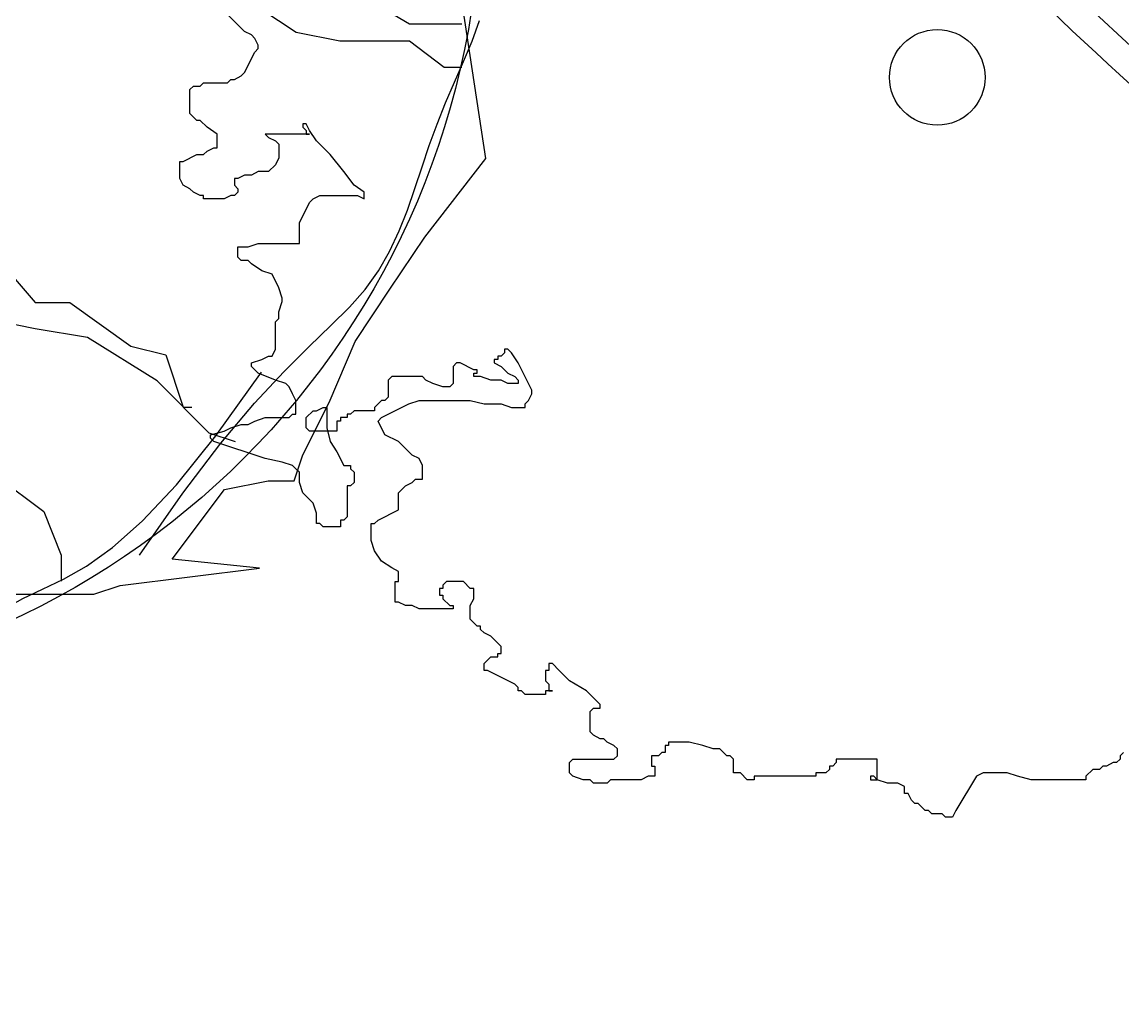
# Model space of a CAD drawing. Header units: metres. Extents: x 10 to 239, y 2 to 253.
# Drawn here: x 32.426 to 34.363, y 35.249 to 36.947 of the extents above; entities that cross this region are included whole.
import ezdxf

# ---------------------------------------------------------------- set-up
doc = ezdxf.new("R2010")
doc.units = ezdxf.units.M
doc.header["$MEASUREMENT"] = 0
for name, color, linetype in [('1', 7, 'Continuous'), ('1lianas', 9, 'Continuous'), ('cot200', 9, 'Continuous')]:
    doc.layers.add(name, color=color, linetype=linetype)
doc.layers.add('bloques ARBOLES', color=7, linetype='Continuous', true_color=0xb8d897)

# ---------------------------------------------------------------- blocks, each defined once
blk = doc.blocks.new('ARB3')
for p, q in [((1152.5, -280.1), (1055.6, -215.4)), ((1281.8, -215.4), (1362.6, -263.9)), ((1362.6, -263.9), (1443.4, -263.9)), ((1362.6, -263.9), (1362.6, -263.9)), ((1443.4, -263.9), (1459.5, -263.9)), ((1233.3, -296.2), (1152.5, -280.1)), ((1233.3, -296.2), (1233.3, -296.2)), ((1362.6, -296.2), (1233.3, -296.2)), ((1427.2, -344.8), (1362.6, -296.2)), ((1459.5, -344.8), (1427.2, -344.8)), ((570.9, -668.2), (667.8, -781.4)), ((667.8, -781.4), (732.4, -781.4)), ((732.4, -781.4), (845.5, -862.3)), ((667.8, -829.9), (587, -813.7)), ((764.7, -846.1), (667.8, -829.9)), ((894, -926.9), (764.7, -846.1)), ((845.5, -862.3), (910.2, -878.4)), ((910.2, -878.4), (942.5, -975.5)), ((991, -1024), (894, -926.9)), ((942.5, -975.5), (958.6, -975.5)), ((1039.4, -1040.2), (991, -1024)), ((554.7, -1072.5), (684, -1169.5)), ((684, -1169.5), (716.3, -1250.4)), ((716.3, -1250.4), (716.3, -1298.9))]:
    blk.add_line(p, q)
for points in [[(861.7, -1250.4), (941.7, -1135.3), (1012.5, -1042.6), (1074.8, -968.5), (1129.1, -909.8), (1176.2, -862.7), (1216.7, -824), (1251.2, -789.9), (1280.4, -757.1), (1305, -722.7), (1325.7, -686.4), (1343.3, -648.5), (1358.7, -609.6), (1372.6, -569.8), (1385.9, -529.7), (1399.4, -489.6), (1413.8, -449.9), (1429.6, -410.8), (1446.4, -372.3), (1463, -334), (1478.7, -295.9), (1492.5, -257.6)], [(609.5, -1350.8), (644.9, -1331.2), (681.5, -1313.8), (720.4, -1295.1), (763.2, -1270.7), (811.4, -1236.2), (866.4, -1187.4), (929.9, -1119.7), (1003.2, -1029), (1087.9, -910.8)], [(631.6, -1322.8), (728.5, -1322.8), (777, -1322.8), (825.5, -1306.6), (954.7, -1290.4), (1084, -1274.3), (922.4, -1258.1), (1019.4, -1128.7), (1100.1, -1112.5), (1148.6, -1112.5), (1164.8, -1064), (1213.3, -967), (1261.7, -853.8), (1326.4, -756.8), (1391, -659.7), (1504.1, -514.2), (1423.3, 19.5)]]:
    blk.add_lwpolyline(points)
blk.add_circle((-4.7, -9), 1500)
blk = doc.blocks.new('asddsd')
at = {"layer": 'bloques ARBOLES', "xscale": 0.0009481531342317, "yscale": 0.0009481531342317, "zscale": 0.0009481531342317}
blk.add_blockref('ARB3', (13.1872, 27.8923), dxfattribs=at)
blk = doc.blocks.new('A$C0BFF049C')
for p, q in [((0.05475, 0.48411), (0.04422, 0.49464)), ((0.05896, 0.48201), (0.05475, 0.48411)), ((0.06107, 0.4799), (0.05896, 0.48201)), ((0.06318, 0.47569), (0.06107, 0.4799)), ((0.06318, 0.47359), (0.06318, 0.47569)), ((0.05475, 0.45885), (0.06107, 0.47148)), ((0.06107, 0.47148), (0.06318, 0.47359)), ((0.04422, 0.45254), (0.04633, 0.45464)), ((0.04633, 0.45464), (0.04844, 0.45464)), ((0.04844, 0.45464), (0.05265, 0.45675)), ((0.05265, 0.45675), (0.05475, 0.45885)), ((0.02106, 0.44833), (0.02316, 0.45043)), ((0.02106, 0.4336), (0.02106, 0.44833)), ((0.02316, 0.45043), (0.02738, 0.45043)), ((0.02738, 0.45043), (0.02948, 0.45254)), ((0.02948, 0.45254), (0.04422, 0.45254)), ((0.02527, 0.42939), (0.02106, 0.4336)), ((0.02738, 0.42939), (0.02527, 0.42939)), ((0.03159, 0.42518), (0.02738, 0.42939)), ((0.09055, 0.42728), (0.09055, 0.42518)), ((0.09266, 0.42728), (0.09055, 0.42728)), ((0.09477, 0.42307), (0.09266, 0.42728)), ((0.03791, 0.42097), (0.03159, 0.42518)), ((0.03791, 0.41255), (0.03791, 0.42097)), ((0.06739, 0.42097), (0.06949, 0.41886)), ((0.09477, 0.42097), (0.06739, 0.42097)), ((0.09055, 0.42518), (0.09266, 0.42307)), ((0.09266, 0.42307), (0.09266, 0.42097)), ((0.09266, 0.42097), (0.09477, 0.42097)), ((0.09898, 0.41676), (0.09477, 0.42307)), ((0.06949, 0.41886), (0.07371, 0.41676)), ((0.07371, 0.41676), (0.07581, 0.41465)), ((0.07581, 0.41465), (0.07581, 0.40623)), ((0.1074, 0.40834), (0.09898, 0.41676)), ((0.01685, 0.40413), (0.02527, 0.40834)), ((0.02527, 0.40834), (0.02948, 0.40834)), ((0.02948, 0.40834), (0.03159, 0.41044)), ((0.03159, 0.41044), (0.0358, 0.41255)), ((0.0358, 0.41255), (0.03791, 0.41255)), ((0.11582, 0.39781), (0.1074, 0.40834)), ((0.01474, 0.40413), (0.01685, 0.40413)), ((0.01474, 0.3936), (0.01474, 0.40413)), ((0.07371, 0.40202), (0.06949, 0.39781)), ((0.07581, 0.40623), (0.07371, 0.40202)), ((0.01685, 0.38939), (0.01474, 0.3936)), ((0.04844, 0.3936), (0.04844, 0.38939)), ((0.05054, 0.3936), (0.04844, 0.3936)), ((0.05475, 0.39571), (0.05054, 0.3936)), ((0.05896, 0.39571), (0.05475, 0.39571)), ((0.06318, 0.39781), (0.05896, 0.39571)), ((0.06949, 0.39781), (0.06318, 0.39781)), ((0.12214, 0.38939), (0.11582, 0.39781)), ((0.02106, 0.38729), (0.01685, 0.38939)), ((0.02316, 0.38518), (0.02106, 0.38729)), ((0.04844, 0.38939), (0.05054, 0.38729)), ((0.05054, 0.38729), (0.05054, 0.38518)), ((0.12846, 0.38518), (0.12214, 0.38939)), ((0.02738, 0.38308), (0.02316, 0.38518)), ((0.02948, 0.38308), (0.02738, 0.38308)), ((0.02948, 0.38098), (0.02948, 0.38308)), ((0.04212, 0.38098), (0.02948, 0.38098)), ((0.04633, 0.38308), (0.04212, 0.38098)), ((0.04844, 0.38308), (0.04633, 0.38308)), ((0.05054, 0.38518), (0.04844, 0.38308)), ((0.09477, 0.37887), (0.09687, 0.38098)), ((0.09687, 0.38098), (0.10108, 0.38308)), ((0.10108, 0.38308), (0.12425, 0.38308)), ((0.12425, 0.38308), (0.12846, 0.38098)), ((0.12846, 0.38098), (0.12846, 0.38518)), ((0.08845, 0.36624), (0.09477, 0.37887)), ((0.08845, 0.35361), (0.08845, 0.36624)), ((0.05686, 0.35151), (0.06318, 0.35361)), ((0.06318, 0.35361), (0.08845, 0.35361)), ((0.05054, 0.35151), (0.05686, 0.35151)), ((0.05054, 0.34519), (0.05054, 0.35151)), ((0.05265, 0.34309), (0.05054, 0.34519)), ((0.05686, 0.34309), (0.05265, 0.34309)), ((0.05896, 0.34098), (0.05686, 0.34309)), ((0.06528, 0.33677), (0.05896, 0.34098)), ((0.0716, 0.33467), (0.06528, 0.33677)), ((0.07581, 0.32625), (0.0716, 0.33467)), ((0.07792, 0.31993), (0.07581, 0.32625)), ((0.07792, 0.31783), (0.07792, 0.31993)), ((0.07581, 0.31152), (0.07792, 0.31783)), ((0.07371, 0.3052), (0.07581, 0.30731)), ((0.07371, 0.28836), (0.07371, 0.3052)), ((0.07581, 0.30731), (0.07581, 0.31152)), ((0.0716, 0.28415), (0.07371, 0.28836)), ((0.2148, 0.28626), (0.2127, 0.28415)), ((0.2148, 0.28836), (0.2148, 0.28626)), ((0.21691, 0.28836), (0.2148, 0.28836)), ((0.21901, 0.28626), (0.21691, 0.28836)), ((0.22322, 0.27994), (0.21901, 0.28626)), ((0.05896, 0.27994), (0.06528, 0.28205)), ((0.05896, 0.27784), (0.05896, 0.27994)), ((0.06528, 0.28205), (0.06949, 0.28415)), ((0.06949, 0.28415), (0.0716, 0.28415)), ((0.18532, 0.27994), (0.18321, 0.27784)), ((0.18742, 0.27994), (0.18532, 0.27994)), ((0.19585, 0.27573), (0.18742, 0.27994)), ((0.20848, 0.28205), (0.20848, 0.27994)), ((0.21059, 0.28205), (0.20848, 0.28205)), ((0.20848, 0.27994), (0.2127, 0.27784)), ((0.21059, 0.28415), (0.21059, 0.28205)), ((0.2127, 0.28415), (0.21059, 0.28415)), ((0.23165, 0.2631), (0.22322, 0.27994)), ((0.06318, 0.27363), (0.05896, 0.27784)), ((0.07371, 0.26942), (0.06318, 0.27363)), ((0.14531, 0.27152), (0.1432, 0.26942)), ((0.16426, 0.27152), (0.14531, 0.27152)), ((0.16637, 0.26942), (0.16426, 0.27152)), ((0.18321, 0.27784), (0.18321, 0.26731)), ((0.19795, 0.27573), (0.19585, 0.27573)), ((0.19585, 0.27363), (0.19795, 0.27363)), ((0.19585, 0.27152), (0.19585, 0.27363)), ((0.20006, 0.27152), (0.19585, 0.27152)), ((0.19795, 0.27363), (0.19795, 0.27573)), ((0.20638, 0.26942), (0.20006, 0.27152)), ((0.2127, 0.27784), (0.21691, 0.27363)), ((0.21691, 0.27363), (0.22112, 0.27152)), ((0.22112, 0.27152), (0.22322, 0.26942)), ((0.08002, 0.26731), (0.07371, 0.26942)), ((0.08213, 0.26521), (0.08002, 0.26731)), ((0.08424, 0.261), (0.08213, 0.26521)), ((0.1432, 0.26942), (0.1432, 0.25889)), ((0.17058, 0.26731), (0.16637, 0.26942)), ((0.1769, 0.26521), (0.17058, 0.26731)), ((0.18111, 0.26521), (0.1769, 0.26521)), ((0.18321, 0.26731), (0.18111, 0.26521)), ((0.2127, 0.26942), (0.20638, 0.26942)), ((0.21691, 0.26731), (0.2127, 0.26942)), ((0.22322, 0.26731), (0.21691, 0.26731)), ((0.22322, 0.26942), (0.22322, 0.26731)), ((0.08634, 0.25679), (0.08424, 0.261)), ((0.1432, 0.25889), (0.14109, 0.25679)), ((0.22954, 0.25679), (0.23165, 0.261)), ((0.23165, 0.261), (0.23165, 0.2631)), ((0.08634, 0.24837), (0.08634, 0.25679)), ((0.09898, 0.25048), (0.10319, 0.25258)), ((0.10319, 0.25258), (0.10529, 0.25258)), ((0.10529, 0.25258), (0.10529, 0.23995)), ((0.13899, 0.25679), (0.13478, 0.25258)), ((0.13478, 0.25258), (0.13478, 0.25048)), ((0.14109, 0.25679), (0.13899, 0.25679)), ((0.13899, 0.24627), (0.15584, 0.25469)), ((0.15584, 0.25469), (0.16215, 0.25679)), ((0.16215, 0.25679), (0.19374, 0.25679)), ((0.19374, 0.25679), (0.20217, 0.25469)), ((0.20217, 0.25469), (0.2127, 0.25469)), ((0.2127, 0.25469), (0.21901, 0.25258)), ((0.21901, 0.25258), (0.22744, 0.25258)), ((0.22744, 0.25469), (0.22954, 0.25679)), ((0.22744, 0.25258), (0.22744, 0.25469)), ((0.05686, 0.24206), (0.06107, 0.24416)), ((0.06107, 0.24416), (0.06739, 0.24627)), ((0.06739, 0.24627), (0.08213, 0.24627)), ((0.08213, 0.24627), (0.08424, 0.24837)), ((0.08424, 0.24837), (0.08634, 0.24837)), ((0.09266, 0.24627), (0.09687, 0.25048)), ((0.09266, 0.23995), (0.09266, 0.24627)), ((0.09687, 0.25048), (0.09898, 0.25048)), ((0.11161, 0.24416), (0.11161, 0.23785)), ((0.11372, 0.24416), (0.11161, 0.24416)), ((0.11372, 0.24627), (0.11372, 0.24416)), ((0.11793, 0.24627), (0.11372, 0.24627)), ((0.11793, 0.24837), (0.11793, 0.24627)), ((0.12004, 0.24837), (0.11793, 0.24837)), ((0.12214, 0.25048), (0.12004, 0.24837)), ((0.13478, 0.25048), (0.12214, 0.25048)), ((0.13688, 0.24416), (0.13899, 0.24627)), ((0.14109, 0.23574), (0.13688, 0.24416)), ((0.03369, 0.23574), (0.04212, 0.23785)), ((0.04212, 0.23785), (0.04633, 0.23995)), ((0.04633, 0.23995), (0.05265, 0.24206)), ((0.05265, 0.24206), (0.05686, 0.24206)), ((0.09477, 0.23785), (0.09266, 0.23995)), ((0.11161, 0.23785), (0.09477, 0.23785)), ((0.10529, 0.23995), (0.1074, 0.23153)), ((0.03369, 0.23364), (0.03369, 0.23574)), ((0.0358, 0.23153), (0.03369, 0.23364)), ((0.06739, 0.22101), (0.0358, 0.23153)), ((0.1074, 0.23153), (0.11161, 0.22522)), ((0.14952, 0.23153), (0.14109, 0.23574)), ((0.15794, 0.22311), (0.14952, 0.23153)), ((0.11161, 0.22522), (0.11582, 0.2168)), ((0.07792, 0.2189), (0.06739, 0.22101)), ((0.08424, 0.2168), (0.07792, 0.2189)), ((0.16215, 0.22101), (0.15794, 0.22311)), ((0.16426, 0.2168), (0.16215, 0.22101)), ((0.08634, 0.21469), (0.08424, 0.2168)), ((0.08845, 0.21259), (0.08634, 0.21469)), ((0.08845, 0.20627), (0.08845, 0.21259)), ((0.11582, 0.2168), (0.12004, 0.2168)), ((0.12004, 0.2168), (0.12004, 0.21469)), ((0.12004, 0.21469), (0.12214, 0.21259)), ((0.12214, 0.21259), (0.12214, 0.20627)), ((0.16426, 0.20838), (0.16426, 0.2168)), ((0.09055, 0.19996), (0.08845, 0.20627)), ((0.11793, 0.20417), (0.11793, 0.18523)), ((0.12004, 0.20417), (0.11793, 0.20417)), ((0.12214, 0.20627), (0.12004, 0.20417)), ((0.14952, 0.19996), (0.15373, 0.20417)), ((0.15373, 0.20417), (0.15794, 0.20627)), ((0.15794, 0.20627), (0.16005, 0.20838)), ((0.16005, 0.20838), (0.16426, 0.20838)), ((0.09687, 0.19364), (0.09055, 0.19996)), ((0.14952, 0.18944), (0.14952, 0.19996)), ((0.09898, 0.18733), (0.09687, 0.19364)), ((0.09898, 0.18102), (0.09898, 0.18733)), ((0.11372, 0.18312), (0.11372, 0.17891)), ((0.11582, 0.18312), (0.11372, 0.18312)), ((0.11793, 0.18523), (0.11582, 0.18312)), ((0.13478, 0.18102), (0.13688, 0.18312)), ((0.13688, 0.18312), (0.14952, 0.18944)), ((0.10108, 0.18102), (0.09898, 0.18102)), ((0.10319, 0.17891), (0.10108, 0.18102)), ((0.11372, 0.17891), (0.10319, 0.17891)), ((0.13267, 0.18102), (0.13478, 0.18102)), ((0.13267, 0.17049), (0.13267, 0.18102)), ((0.13478, 0.16418), (0.13267, 0.17049)), ((0.13899, 0.15786), (0.13478, 0.16418)), ((0.14531, 0.15365), (0.13899, 0.15786)), ((0.14952, 0.15155), (0.14531, 0.15365)), ((0.14952, 0.14523), (0.14952, 0.15155)), ((0.14741, 0.14523), (0.14952, 0.14523)), ((0.14741, 0.1326), (0.14741, 0.14523)), ((0.179, 0.14523), (0.1769, 0.14313)), ((0.1769, 0.14313), (0.1769, 0.14102)), ((0.18953, 0.14523), (0.179, 0.14523)), ((0.19374, 0.14102), (0.18953, 0.14523)), ((0.17479, 0.14102), (0.17479, 0.13681)), ((0.1769, 0.14102), (0.17479, 0.14102)), ((0.17479, 0.13681), (0.1769, 0.13681)), ((0.1769, 0.13681), (0.1769, 0.13471)), ((0.19585, 0.14102), (0.19374, 0.14102)), ((0.19585, 0.13471), (0.19585, 0.14102)), ((0.14952, 0.1326), (0.14741, 0.1326)), ((0.15373, 0.1305), (0.14952, 0.1326)), ((0.15794, 0.1305), (0.15373, 0.1305)), ((0.16215, 0.12839), (0.15794, 0.1305)), ((0.1769, 0.13471), (0.18111, 0.1305)), ((0.18111, 0.1305), (0.18321, 0.1305)), ((0.18321, 0.1305), (0.18321, 0.12839)), ((0.19374, 0.1305), (0.19585, 0.13471)), ((0.19374, 0.12208), (0.19374, 0.1305)), ((0.18321, 0.12839), (0.16215, 0.12839)), ((0.19795, 0.11787), (0.19374, 0.12208)), ((0.20006, 0.11787), (0.19795, 0.11787)), ((0.20006, 0.11577), (0.20006, 0.11787)), ((0.20217, 0.11366), (0.20006, 0.11577)), ((0.20638, 0.11156), (0.20217, 0.11366)), ((0.2127, 0.10524), (0.20638, 0.11156)), ((0.2127, 0.10103), (0.2127, 0.10524)), ((0.20217, 0.09472), (0.20638, 0.09893)), ((0.20638, 0.09893), (0.21059, 0.09893)), ((0.21059, 0.10103), (0.2127, 0.10103)), ((0.21059, 0.09893), (0.21059, 0.10103)), ((0.20217, 0.09051), (0.20217, 0.09472)), ((0.20427, 0.09051), (0.20217, 0.09051)), ((0.22112, 0.08209), (0.20427, 0.09051)), ((0.24007, 0.09051), (0.24007, 0.08419)), ((0.24218, 0.09051), (0.24007, 0.09051)), ((0.24218, 0.09472), (0.24218, 0.09051)), ((0.24428, 0.09472), (0.24218, 0.09472)), ((0.2485, 0.09051), (0.24428, 0.09472)), ((0.25481, 0.08419), (0.2485, 0.09051)), ((0.22322, 0.07998), (0.22112, 0.08209)), ((0.24007, 0.08419), (0.24218, 0.08209)), ((0.24218, 0.08209), (0.24218, 0.07788)), ((0.26534, 0.07788), (0.25481, 0.08419)), ((0.22322, 0.07788), (0.22322, 0.07998)), ((0.22533, 0.07788), (0.22322, 0.07788)), ((0.22744, 0.07577), (0.22533, 0.07788)), ((0.24007, 0.07577), (0.22744, 0.07577)), ((0.24007, 0.07788), (0.24007, 0.07577)), ((0.24428, 0.07788), (0.24007, 0.07788)), ((0.24218, 0.07788), (0.24428, 0.07788)), ((0.27377, 0.06946), (0.26534, 0.07788)), ((0.27377, 0.06735), (0.27377, 0.06946)), ((0.26745, 0.06525), (0.26955, 0.06735)), ((0.26745, 0.05262), (0.26745, 0.06525)), ((0.26955, 0.06735), (0.27377, 0.06735)), ((0.26955, 0.05052), (0.26745, 0.05262)), ((0.27377, 0.04841), (0.26955, 0.05052)), ((0.27587, 0.04841), (0.27377, 0.04841)), ((0.27798, 0.04631), (0.27587, 0.04841)), ((0.28219, 0.0442), (0.27798, 0.04631)), ((0.2843, 0.0421), (0.28219, 0.0442)), ((0.2843, 0.03789), (0.2843, 0.0421)), ((0.31378, 0.0442), (0.31378, 0.03999)), ((0.31588, 0.0442), (0.31378, 0.0442)), ((0.31588, 0.04631), (0.31588, 0.0442)), ((0.32852, 0.04631), (0.31588, 0.04631)), ((0.33694, 0.0442), (0.32852, 0.04631)), ((0.34326, 0.0421), (0.33694, 0.0442)), ((0.34747, 0.0421), (0.34326, 0.0421)), ((0.35168, 0.03789), (0.34747, 0.0421)), ((0.25481, 0.03368), (0.25692, 0.03578)), ((0.25692, 0.03578), (0.28219, 0.03578)), ((0.28219, 0.03578), (0.2843, 0.03789)), ((0.30535, 0.03789), (0.30535, 0.03157)), ((0.30957, 0.03789), (0.30535, 0.03789)), ((0.31167, 0.03999), (0.30957, 0.03789)), ((0.31378, 0.03999), (0.31167, 0.03999)), ((0.35379, 0.03789), (0.35168, 0.03789)), ((0.3559, 0.03578), (0.35379, 0.03789)), ((0.3559, 0.02736), (0.3559, 0.03578)), ((0.41907, 0.03578), (0.41907, 0.03368)), ((0.44434, 0.03578), (0.41907, 0.03578)), ((0.44434, 0.02315), (0.44434, 0.03578)), ((0.59386, 0.03578), (0.59176, 0.03368)), ((0.59597, 0.03999), (0.59386, 0.03789)), ((0.59386, 0.03789), (0.59386, 0.03578)), ((0.25481, 0.02736), (0.25481, 0.03368)), ((0.25692, 0.02526), (0.25481, 0.02736)), ((0.30535, 0.03157), (0.30746, 0.03157)), ((0.30746, 0.03157), (0.30746, 0.02526)), ((0.36011, 0.02736), (0.3559, 0.02736)), ((0.36432, 0.02315), (0.36011, 0.02736)), ((0.40644, 0.02736), (0.40644, 0.02526)), ((0.41276, 0.02736), (0.40644, 0.02736)), ((0.41486, 0.02947), (0.41276, 0.02736)), ((0.41486, 0.03157), (0.41486, 0.02947)), ((0.41697, 0.03157), (0.41486, 0.03157)), ((0.41907, 0.03368), (0.41697, 0.03157)), ((0.50963, 0.02736), (0.50541, 0.02526)), ((0.52437, 0.02736), (0.50963, 0.02736)), ((0.53069, 0.02526), (0.52437, 0.02736)), ((0.57702, 0.02947), (0.5728, 0.02526)), ((0.58123, 0.02947), (0.57702, 0.02947)), ((0.58333, 0.03157), (0.58123, 0.02947)), ((0.58544, 0.03157), (0.58333, 0.03157)), ((0.58965, 0.03368), (0.58544, 0.03157)), ((0.59176, 0.03368), (0.58965, 0.03368)), ((0.26324, 0.02315), (0.25692, 0.02526)), ((0.26745, 0.02315), (0.26324, 0.02315)), ((0.26955, 0.02105), (0.26745, 0.02315)), ((0.27798, 0.02105), (0.26955, 0.02105)), ((0.28008, 0.02315), (0.27798, 0.02105)), ((0.29904, 0.02315), (0.28008, 0.02315)), ((0.30325, 0.02526), (0.29904, 0.02315)), ((0.30746, 0.02526), (0.30325, 0.02526)), ((0.36853, 0.02315), (0.36432, 0.02315)), ((0.36853, 0.02526), (0.36853, 0.02315)), ((0.40644, 0.02526), (0.36853, 0.02526)), ((0.44013, 0.02526), (0.44013, 0.02315)), ((0.44224, 0.02526), (0.44013, 0.02526)), ((0.44013, 0.02315), (0.44434, 0.02315)), ((0.44434, 0.02315), (0.44224, 0.02526)), ((0.45066, 0.02105), (0.44434, 0.02315)), ((0.45698, 0.02105), (0.45066, 0.02105)), ((0.46119, 0.01894), (0.45698, 0.02105)), ((0.50541, 0.02526), (0.49278, 0.00421)), ((0.53911, 0.02315), (0.53069, 0.02526)), ((0.5728, 0.02315), (0.53911, 0.02315)), ((0.5728, 0.02526), (0.5728, 0.02315)), ((0.46119, 0.01473), (0.46119, 0.01894)), ((0.4633, 0.01473), (0.46119, 0.01473)), ((0.4654, 0.01052), (0.4633, 0.01473)), ((0.46751, 0.00842), (0.4654, 0.01052)), ((0.46961, 0.00842), (0.46751, 0.00842)), ((0.47383, 0.00421), (0.46961, 0.00842)), ((0.47593, 0.00421), (0.47383, 0.00421)), ((0.47804, 0.0021), (0.47593, 0.00421)), ((0.48436, 0.0021), (0.47804, 0.0021)), ((0.48646, 0), (0.48436, 0.0021)), ((0.49067, 0), (0.48646, 0)), ((0.49278, 0.00421), (0.49067, 0))]:
    blk.add_line(p, q)
blk.add_circle((0.48131, 0.45587), 0.02945)

msp = doc.modelspace()

# ---------------------------------------------------------------- linework, layer by layer
at = {"layer": '1lianas', "lineweight": 0, "ltscale": 0.002}
msp.add_open_spline([(33.82264, 37.47261), (35.07648, 36.0664), (35.96413, 36.51905), (35.96413, 36.51905), (37.2924, 35.54158), (37.70648, 36.2499), (38.23158, 35.67849), (39.81734, 35.42959), (41.09433, 36.21525), (43.00007, 35.48887), (44.41607, 35.95592), (46.47932, 35.56792), (47.83954, 35.95592), (49.26668, 35.58768), (51.3469, 36.26727), (52.9111, 35.27693), (54.58806, 36.32019), (56.0484, 35.27698), (57.78327, 36.33201), (59.06834, 35.28599), (62.08331, 35.95592), (65.22143, 35.95592), (66.91052, 35.27698), (68.54063, 36.35528), (70.35863, 35.27693), (70.35863, 35.95592), (70.35863, 35.95592), (74.61992, 35.24351), (75.3683, 35.98592), (76.42253, 35.49642), (76.42253, 35.95592), (79.02272, 35.65146), (79.58267, 36.36902), (81.33697, 35.72609), (82.6434, 36.17384), (83.65121, 35.80071), (84.6217, 36.33552), (85.30602, 35.53953), (87.17046, 37.54525), (87.5859, 36.03783), (89.11642, 36.93333), (91.54694, 38.16664)], degree=3, dxfattribs=at)
msp.add_open_spline([(33.78532, 37.43934), (34.05716, 37.13446), (34.29161, 36.90536), (34.90189, 36.39253), (35.18632, 36.28173), (35.53683, 36.26311), (35.64193, 36.30171), (35.7946, 36.3745), (35.84442, 36.40258), (35.92013, 36.4339), (35.94084, 36.43745), (35.98165, 36.43155), (36.00758, 36.41994), (36.08996, 36.36526), (36.1462, 36.32271), (36.29578, 36.21343), (36.38652, 36.14832), (36.67977, 35.95369), (36.90102, 35.82419), (37.22011, 35.75169), (37.33165, 35.77325), (37.50901, 35.85376), (37.57823, 35.90977), (37.67865, 35.97192), (37.71216, 35.98673), (37.77673, 35.98991), (37.81524, 35.97954), (37.91126, 35.93495), (37.96763, 35.90141), (38.13165, 35.80604), (38.25131, 35.73853), (38.59964, 35.60582), (38.84678, 35.54786), (39.32895, 35.50618), (39.55924, 35.51185), (40.01329, 35.59813), (40.23148, 35.68144), (40.62284, 35.81406), (40.79513, 35.86692), (41.11304, 35.91455), (41.25498, 35.9186), (41.5572, 35.89249), (41.71584, 35.86459), (42.20101, 35.7645), (42.53638, 35.67575), (43.27685, 35.60029), (43.65061, 35.6745), (44.23758, 35.74861), (44.43574, 35.76624), (44.86271, 35.76207), (45.08957, 35.74385), (45.61567, 35.69437), (45.91632, 35.66083), (46.48161, 35.63996), (46.74038, 35.6607), (47.21907, 35.71974), (47.44103, 35.75608), (47.82428, 35.78386), (47.98726, 35.78052), (48.3268, 35.75353), (48.50234, 35.73214), (48.86726, 35.70242), (49.05597, 35.6937), (49.66132, 35.72458), (50.11883, 35.841), (50.76939, 35.93447), (50.97167, 35.95246), (51.55034, 35.92957), (51.90211, 35.79261), (52.41959, 35.63481), (52.58615, 35.59127), (52.91528, 35.55733), (53.07809, 35.56927), (53.39944, 35.63416), (53.55901, 35.68421), (53.96483, 35.81494), (54.20829, 35.89627), (54.60806, 35.93243), (54.77066, 35.91014), (55.10067, 35.82441), (55.26649, 35.76266), (55.59831, 35.65309), (55.76419, 35.60478), (56.09758, 35.56742), (56.2647, 35.58099), (56.59639, 35.65047), (56.76219, 35.70355), (57.1027, 35.81332), (57.27696, 35.86989), (57.58376, 35.93048), (57.71631, 35.93927), (57.97554, 35.90765), (58.10412, 35.87066), (58.46189, 35.74797), (58.70173, 35.64619), (59.15062, 35.54295), (59.3273, 35.51818), (59.71543, 35.50693), (59.92549, 35.51782), (60.59219, 35.58008), (61.08543, 35.66107), (62.0528, 35.79315), (62.52374, 35.84101), (63.44385, 35.88426), (63.89266, 35.8828), (64.60163, 35.8405), (64.87844, 35.81045), (65.38003, 35.72847), (65.60744, 35.67826), (66.16748, 35.55825), (66.47574, 35.49571), (67.08585, 35.52392), (67.38419, 35.63158), (67.97364, 35.84266), (68.26607, 35.94349), (68.85692, 35.94811), (69.16756, 35.84968), (69.7129, 35.64024), (69.94387, 35.53032), (70.1982, 35.49949), (70.27256, 35.51998), (70.37114, 35.60614), (70.39162, 35.66532), (70.40998, 35.77234), (70.40833, 35.82444), (70.40876, 35.86369), (70.40913, 35.87015), (70.40966, 35.87391)], degree=3, knots=[0, 0, 0, 0, 0.2158316, 0.2158316, 0.6474949, 0.6474949, 0.9360216, 0.9360216, 1.2245484, 1.2245484, 1.5130752, 1.5130752, 1.801602, 1.801602, 2.0901288, 2.0901288, 2.3786556, 2.3786556, 2.9557091, 2.9557091, 3.3555221, 3.3555221, 3.7553351, 3.7553351, 4.0360208, 4.0360208, 4.3167066, 4.3167066, 4.5973924, 4.5973924, 5.0110539, 5.0110539, 5.5517783, 5.5517783, 6.0032923, 6.0032923, 6.4807554, 6.4807554, 6.8516231, 6.8516231, 7.129696, 7.129696, 7.407769, 7.407769, 7.963915, 7.963915, 8.7078747, 8.7078747, 9.0713966, 9.0713966, 9.4349184, 9.4349184, 9.9065765, 9.9065765, 10.383143, 10.383143, 10.8597094, 10.8597094, 11.220725, 11.220725, 11.5817405, 11.5817405, 11.9305099, 11.9305099, 12.6280488, 12.6280488, 12.9485755, 12.9485755, 13.589629, 13.589629, 13.8952609, 13.8952609, 14.1835233, 14.1835233, 14.4717857, 14.4717857, 14.9259423, 14.9259423, 15.2562824, 15.2562824, 15.5866225, 15.5866225, 15.9039282, 15.9039282, 16.2012753, 16.2012753, 16.4986223, 16.4986223, 16.8221646, 16.8221646, 17.0963145, 17.0963145, 17.3704643, 17.3704643, 17.8230415, 17.8230415, 18.0750661, 18.0750661, 18.3270906, 18.3270906, 18.8311396, 18.8311396, 19.2856131, 19.2856131, 19.7400867, 19.7400867, 20.0665032, 20.0665032, 20.3929197, 20.3929197, 20.926517, 20.926517, 21.4601143, 21.4601143, 21.9937116, 21.9937116, 22.5273089, 22.5273089, 23.0609062, 23.0609062, 23.3873283, 23.3873283, 23.7137504, 23.7137504, 24.0401726, 24.0401726, 24.1289695, 24.1289695, 24.1289695, 24.1289695], dxfattribs=at)
at = {"layer": 'cot200'}
msp.add_open_spline([(35.25237, 62.39456), (36.09416, 58.26465), (36.36141, 54.40617), (35.98667, 50.85097), (35.72567, 48.37476), (34.19689, 42.15471), (29.51355, 37.70095), (32.79467, 19.70346), (33.40088, 16.37832), (34.21909, 12.53393), (35.24903, 8.17099)], degree=3, knots=[2.7022658, 2.7022658, 2.7022658, 2.7022658, 3.4672107, 3.4672107, 3.4672107, 4, 4.8900774, 4.8900774, 4.8900774, 5.0545247, 5.0545247, 5.0545247, 5.0545247], dxfattribs=at)

# ---------------------------------------------------------------- block references
at = {"layer": '1', "lineweight": 0}
msp.add_blockref('asddsd', (18.62841, 9.30206), dxfattribs=at)
at = {"layer": 'bloques ARBOLES', "xscale": 2.857571312034991, "yscale": 2.857571312034991, "zscale": 2.857571312034991}
msp.add_blockref('A$C0BFF049C', (32.66103, 35.54722), dxfattribs=at)

doc.saveas('drawing.dxf')
